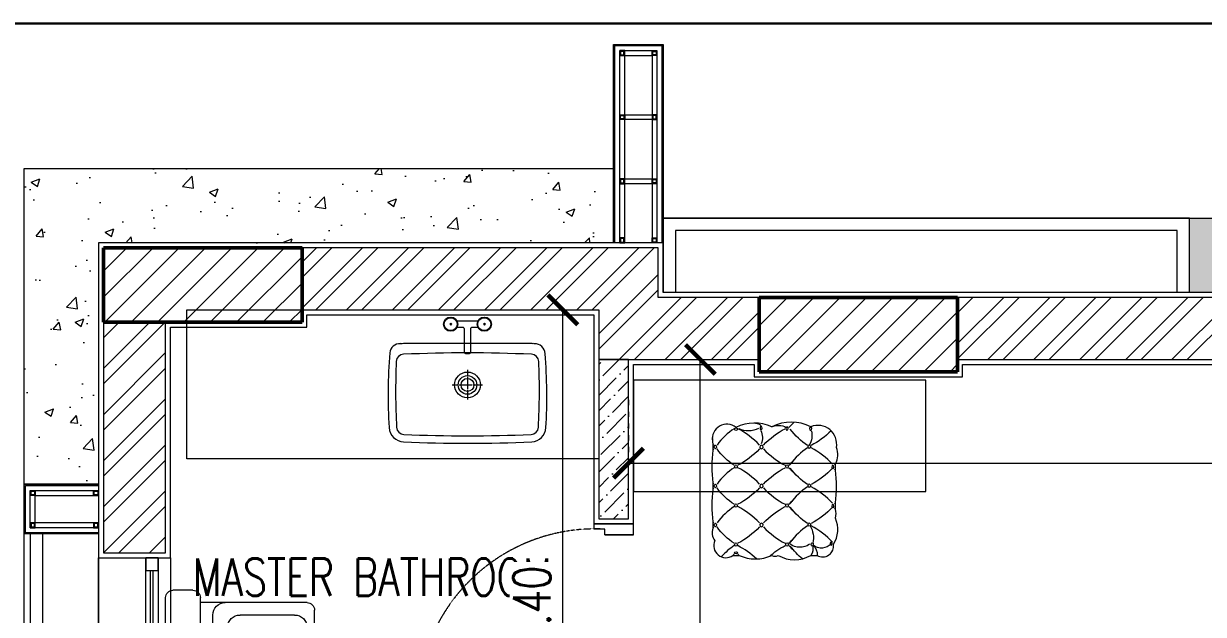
# Model space of a CAD drawing. Header units: metres. Extents: x 0 to 104350, y 982 to 43174.
# Drawn here: x 5783 to 10538, y 24237 to 26618 of the extents above; entities that cross this region are included whole.
import ezdxf
from ezdxf.xclip import XClip

# ---------------------------------------------------------------- set-up
doc = ezdxf.new("R2010")
doc.units = ezdxf.units.M
doc.header["$XCLIPFRAME"] = 2
for name, pattern in [('DASHED2', [0.375, 0.25, -0.125]), ('DOT2', [0.125, 0, -0.125]), ('Suite layout 2$0$AM_DIN_G_W050', [13.75, 9.75, -1.5, 1, -1.5]), ('Suite layout 2$0$HIDDEN2', [0.1875, 0.125, -0.0625])]:
    doc.linetypes.add(name, pattern=pattern)
doc.layers.get('0').update_dxf_attribs({"lineweight": 30})
for name, color, linetype, lineweight in [('A-ANNO-DIMS', 1, 'Continuous', 0), ('A-ANNO-HATCH', 9, 'Continuous', 9), ('A-CLNG-GRID', 2, 'Continuous', 5), ('A-DOOR', 1, 'Continuous', 5), ('A-DOOR-FRAM', 1, 'Continuous', 0), ('A-ELEV-BACK', 1, 'Continuous', 0), ('A-FLOR-OVHD', 1, 'DASHED2', 0), ('A-FURN', 8, 'Continuous', 0), ('A-ROOM-NMBR', 1, 'Continuous', 0), ('A-SANR-FIXD', 1, 'Continuous', 0), ('A-SECT', 1, 'Continuous', 5), ('A-WALL', 3, 'Continuous', 18), ('A-WINDOW', 10, 'Continuous', 5), ('G-ANNO-HATCH', 8, 'Continuous', 0), ('HATCH', 8, 'Continuous', 0), ('S-COLS', 52, 'Continuous', 9)]:
    doc.layers.add(name, color=color, linetype=linetype, lineweight=lineweight)
doc.styles.add('$2$08-M-BLDG-1_50', font='romans.shx', dxfattribs={"width": 0.75, "height": 150})
doc.styles.add('Al-Jazi-text-100', font='romans.shx', dxfattribs={"width": 0.75, "height": 150})
doc.dimstyles.new('Al-Jazi-DIM 100', dxfattribs={"dimtxt": 150, "dimasz": 120, "dimexe": 0, "dimexo": 150, "dimgap": 50, "dimtad": 1, "dimlfac": 0.001, "dimzin": 1, "dimdsep": 46, "dimtxsty": 'Al-Jazi-text-100', "dimblk": 'ARCHTICK', "dimcen": 150, "dimclrd": 1, "dimclre": 256, "dimclrt": 2, "dimadec": 0, "dimazin": 0, "dimtfac": 1, "dimtix": 1, "dimtmove": 2, "dimatfit": 2, "dimfxl": 150, "dimtfill": 1, "dimtolj": 1, "dimlwd": 5, "dimlwe": 5, "dimarcsym": 0})
pattern_1 = [(45, (-188201.82, 35283.02), (-92.807765, 92.807765), []), (45, (-188139.95, 35283.02), (-92.807765, 92.807765), [])]
pattern_2 = [(45, (116748.97, -54336.016), (-53.033, 53.033), [])]

# ---------------------------------------------------------------- blocks, each defined once
blk = doc.blocks.new('*U120')
for p, q in [((-5317, 135773.3), (-5381.9, 135769.9)), ((-5339.3, 134971), (-5381.9, 135769.9)), ((-5289.4, 134973.7), (-5332, 135772.5)), ((-5376.6, 135670), (-5326.7, 135672.7)), ((-5354.2, 135671.2), (-5322.3, 135073.4)), ((-5349.2, 135671.5), (-5317.3, 135073.7)), ((-5344.7, 135072.2), (-5294.8, 135074.9)), ((-5339.3, 134971), (-5289.4, 134973.7))]:
    blk.add_line(p, q)
at = {"linetype": 'DASHED2'}
blk.add_arc((-5361.9, 135777.3), 806.6, 179.9493, 271.6029, dxfattribs=at)
at = {"layer": 'A-DOOR-FRAM'}
for p, q in [((-5301.7, 135954.4), (-5351.6, 135951.8)), ((-5292.1, 135774.7), (-5301.7, 135954.4)), ((-5292.1, 135774.7), (-5317, 135773.3))]:
    blk.add_line(p, q, dxfattribs=at)
for points in [[(-5351.6, 135951.8), (-5344.7, 135821.9), (-5319.7, 135823.3), (-5317, 135773.3)], [(-6143.5, 135779.3), (-6150.4, 135909.2), (-6200.4, 135906.5), (-6190.8, 135726.7), (-6165.8, 135728.1)], [(-6150.4, 135909.2), (-6143.5, 135779.3), (-6168.5, 135778), (-6165.8, 135728.1)]]:
    blk.add_lwpolyline(points, dxfattribs=at)
blk = doc.blocks.new('COMP')
for p, q in [((0.1103, 0.22), (0.03, 0.22)), ((0, 0.19), (0, -0.19)), ((0.1403, 0.19), (0.1403, -0.19)), ((0.5703, 0.17), (0.1403, 0.17)), ((0.1903, 0.12), (0.1903, -0.12)), ((0.5203, 0.12), (0.3003, 0.12)), ((0.6003, 0.14), (0.6003, -0.14)), ((0.076, 0), (0.076, 0.057)), ((0.2503, 0.07), (0.2503, -0.07)), ((0.5703, 0.07), (0.5703, -0.07)), ((0.0165, 0), (0.1308, 0)), ((0.076, 0), (0.076, -0.057)), ((0.318, 0), (0.318, 0.0464)), ((0.318, 0.0464), (0.3894, 0.0464)), ((0.318, 0), (0.318, -0.0464)), ((0.318, -0.0464), (0.3894, -0.0464)), ((0.5203, -0.12), (0.3003, -0.12)), ((0.5703, -0.17), (0.1403, -0.17)), ((0.1103, -0.22), (0.03, -0.22))]:
    blk.add_line(p, q)
for radius in [0.0362, 0.0262]:
    blk.add_circle((0.076, 0), radius)
for centre, radius, start, end in [((0.03, 0.19), 0.03, 90, 180), ((0.1103, 0.19), 0.03, 0, 90), ((0.2403, 0.12), 0.05, 90, 180), ((0.5703, 0.14), 0.03, 0, 90), ((0.3003, 0.07), 0.05, 90, 180), ((0.5203, 0.07), 0.05, 0, 90), ((0.3894, 0), 0.0464, 270, 90), ((0.3003, -0.07), 0.05, 180, 270), ((0.5203, -0.07), 0.05, 270, 0), ((0.2403, -0.12), 0.05, 180, 270), ((0.5703, -0.14), 0.03, 270, 0), ((0.03, -0.19), 0.03, 180, 270), ((0.1103, -0.19), 0.03, 270, 0)]:
    blk.add_arc(centre, radius, start, end)
blk = doc.blocks.new('*U121')
for p, q in [((-2.0795, -0.07), (-1.4795, -0.07)), ((-2.0795, -0.08), (-1.4795, -0.08))]:
    blk.add_line(p, q)
for points in [[(-2.1295, 0.14), (-1.4295, 0.14), (-1.4295, -0.15), (-2.1295, -0.15)], [(-2.1295, -0.1), (-2.1295, -0.05), (-1.4295, -0.05), (-1.4295, -0.1)], [(-2.1295, -0.05), (-2.0795, -0.05), (-2.0795, -0.1), (-2.1295, -0.1)], [(-1.4295, -0.05), (-1.4795, -0.05), (-1.4795, -0.1), (-1.4295, -0.1)]]:
    blk.add_lwpolyline(points, close=True)
blk = doc.blocks.new('Suite layout 2$0$FTYR')
at = {"color": 4, "linetype": 'Suite layout 2$0$AM_DIN_G_W050'}
for p, q in [((-688.7, 13154.5), (-688.7, 13033.3)), ((-750.2, 13093.7), (-627.5, 13093.7))]:
    blk.add_line(p, q, dxfattribs=at)
blk.add_lwpolyline([(-376.1, 13219.7, 0.431589), (-418.4, 13259.6, 0.212962), (-423.5, 13260), (-427.7, 13260.8, 0.172404), (-435.4, 13260.4), (-942.1, 13260.4, 0.047487), (-951.4, 13259.7), (-955.2, 13260, 0.238832), (-959.1, 13259.6, 0.411833), (-1001.2, 13222.6, 0.039685), (-1004.3, 12921.6, 0.391118), (-946.3, 12864.4, 0.021976), (-429.7, 12864.4, 0.386851), (-372.7, 12921.6, 0.037895)], format="xyb", close=True)
for radius in [52, 37.5, 26]:
    blk.add_circle((-688.7, 13093.7), radius)
for centre, radius, start, end in [((-688.5, 7350.5), 5872.4, 87.4809, 92.5191), ((1640, 13065.9), 2618.3, 177.3163, 183.1297), ((-945.4, 13187.3), 30, 91.4479, 177.7601), ((-431.3, 13187.3), 30, 2.2399, 88.5521), ((-3128.5, 13069.1), 2729.8, 356.9309, 2.5066), ((-944.4, 12924.3), 30, 182.6696, 268.5559), ((-688.6, 18737.9), 5849.2, 267.48225, 272.51775), ((-432.6, 12924.3), 30, 271.4441, 357.3304)]:
    blk.add_arc(centre, radius, start, end)
blk = doc.blocks.new('buff')
for centre in [(-144.5, 196), (12.6, 196), (169.8, 196), (169.8, 196)]:
    blk.add_circle(centre, 6.9)
at = {"extrusion": (0, 0, -1)}
for centre, radius, start, end in [((228.7, 442.5), 44.3, 329.778, 98.2003), ((162.5, 390.3), 113.2, 58.0521, 113.7134), ((428.1, 252.2), 314.9, 132.9346, 152.9013), ((98.8, 429), 67.4, 74.3791, 105.6209), ((68, -44.9), 539, 88.6576, 91.3424), ((270.9, 252.2), 314.9, 132.9346, 152.9013), ((-10.6, -41), 539, 82.9719, 97.0281), ((-89.1, -44.9), 539, 88.6576, 91.3424), ((-89.1, -44.9), 539, 88.6576, 91.3424), ((113.8, 252.2), 314.9, 132.9346, 152.9013), ((-138.6, 433), 71.1, 58.8124, 114.1595), ((-181.1, 423.1), 76, 79.8173, 201.7536), ((155.2, 329), 129.7, 329.4512, 30.5488), ((-271.9, 407.6), 539, 358.6576, 1.3424), ((-93.8, 316.4), 176.4, 153.555, 206.445), ((-62, 435), 314.9, 312.9346, 332.9013), ((-219.1, 435), 314.9, 312.9346, 332.9013), ((-376.3, 435), 314.9, 312.9346, 332.9013), ((122.8, 171.8), 158.5, 335.4144, 24.5856), ((245.1, 250.4), 25.3, 330.0251, 29.9749), ((-94.2, 168.9), 171.9, 156.3866, 206.1086), ((508.2, -43), 314.9, 136.0944, 152.9013), ((351, -43), 314.9, 132.9346, 152.9013), ((193.9, -43), 314.9, 132.9346, 152.9013), ((36.7, -43), 314.9, 132.9346, 152.9013), ((-271.9, 93.3), 539, 358.6576, 1.3424), ((227.7, 52), 48.6, 245.6979, 36.1628), ((-202.8, 56.4), 58.8, 141.1528, 278.7776), ((175.1, 52.2), 55.2, 251.0238, 306.2939), ((144.5, 538.8), 539, 268.6576, 271.3424), ((65.9, 534.9), 539, 262.9719, 277.0281), ((-12.6, 538.8), 539, 268.6576, 271.3424), ((-91.2, 534.9), 539, 262.9719, 277.0281), ((-169.8, 538.8), 539, 268.6576, 271.3424), ((-169.8, 538.8), 539, 268.6576, 271.3424), ((-248.3, 534.9), 539, 274.2443, 277.0281)]:
    blk.add_arc(centre, radius, start, end, dxfattribs=at)
for centre, radius, start, end in [((-186, 437), 51.8, 130.1007, 219.082), ((142, 252.2), 314.9, 132.9346, 152.9013), ((299.2, 252.2), 314.9, 132.9346, 152.9013), ((456.3, 252.2), 314.9, 134.5844, 152.9013), ((-263.2, 369), 51.3, 43.6368, 94.1308), ((-239.2, 353.9), 49.5, 78.2499, 124.0698), ((-168.1, 350.9), 66.5, 144.7112, 217.5683), ((-194.9, 315.2), 89.9, 58.3451, 103.9549), ((216.4, 327.2), 72.3, 75.6725, 121.9235), ((-508.2, 435), 314.9, 318.8188, 332.9013), ((-351, 435), 314.9, 312.9346, 332.9013), ((-193.9, 435), 314.9, 312.9346, 332.9013), ((-36.7, 435), 314.9, 312.9346, 332.9013), ((192.7, 263.5), 64.4, 336.4383, 29.6587), ((207.1, 129.8), 69.8, 65.1074, 110.6771), ((232.9, 170.6), 33.2, 2.1715, 46.7428), ((62, -43), 314.9, 132.9346, 152.9013), ((219.1, -43), 314.9, 132.9346, 152.9013), ((376.3, -43), 314.9, 132.9346, 152.9013), ((330.5, 144), 95.5, 155.2947, 203.7749)]:
    blk.add_arc(centre, radius, start, end)
for centre, major_axis in [((-219.4, 476.7), (-6.9, 0)), ((-68, 483.8), (-6.9, 0)), ((89.1, 483.8), (-6.9, 0)), ((89.1, 483.8), (-6.9, 0)), ((243.9, 394.1), (6.9, 0)), ((244.2, 298.6), (6.9, 0)), ((246, 194.3), (6.9, 0)), ((241.7, 93.3), (0, 6.9))]:
    blk.add_ellipse(centre, major_axis=major_axis, ratio=0.620286)
for centre, major_axis, ratio, start_param, end_param in [((-102.1, 247), (120, -291.1), 0.505989, 3.938506, 3.963039), ((55, 247), (120, -291.1), 0.505989, 3.938506, 3.963039), ((55, 247), (120, -291.1), 0.505989, 3.938506, 3.963039), ((-428.1, 496.3), (-314.9, 0), 0.798985, 3.614554, 3.963039), ((-270.9, 496.3), (-314.9, 0), 0.798985, 3.614554, 3.963039), ((-113.8, 496.3), (-314.9, 0), 0.798985, 3.614554, 3.963039), ((-113.8, 496.3), (-314.9, 0), 0.798985, 3.614554, 3.963039), ((62, 217.7), (314.9, 0), 0.613184, 3.614554, 3.738892), ((219.1, 217.7), (314.9, 0), 0.613184, 3.614554, 3.738892), ((376.3, 217.7), (314.9, 0), 0.613184, 3.614554, 3.738892), ((376.3, 217.7), (314.9, 0), 0.613184, 3.614554, 3.738892), ((529.3, 217.7), (314.9, 0), 0.613184, 3.614554, 3.743705), ((-508.2, 201.1), (-314.9, 0), 0.798985, 3.614554, 3.863781), ((-20, 59.2), (291.1, 120), 0.505989, 3.938506, 3.963039), ((-351, 201.1), (-314.9, 0), 0.798985, 3.614554, 3.963039), ((-193.9, 201.1), (-314.9, 0), 0.798985, 3.614554, 3.963039), ((-36.7, 201.1), (-314.9, 0), 0.798985, 3.614554, 3.963039), ((-36.7, 201.1), (-314.9, 0), 0.798985, 3.614554, 3.963039), ((-110.4, 246.9), (-120, 291.1), 0.505989, 3.938506, 3.963039), ((46.8, 246.9), (-120, 291.1), 0.505989, 3.938506, 3.963039), ((203.9, 246.9), (-120, 291.1), 0.505989, 3.938506, 3.963039), ((203.9, 246.9), (-120, 291.1), 0.505989, 3.938506, 3.963039)]:
    blk.add_ellipse(centre, major_axis=major_axis, ratio=ratio, start_param=start_param, end_param=end_param, dxfattribs=at)
for centre, major_axis, ratio, start_param, end_param in [((-33.9, 247), (-120, -291.1), 0.505989, 3.938506, 3.963039), ((123.3, 247), (-120, -291.1), 0.505989, 3.938506, 3.963039), ((123.3, 247), (-120, -291.1), 0.505989, 3.938506, 3.963039), ((142, 496.3), (314.9, 0), 0.798985, 3.614554, 3.963039), ((299.2, 496.3), (314.9, 0), 0.798985, 3.614554, 3.963039), ((456.3, 496.3), (314.9, 0), 0.798985, 3.614554, 3.963039), ((-15.1, 496.3), (314.9, 0), 0.798985, 3.707812, 3.963039), ((-508.2, 217.7), (-314.9, 0), 0.613184, 3.614554, 3.738892), ((-351, 217.7), (-314.9, 0), 0.613184, 3.614554, 3.738892), ((-193.9, 217.7), (-314.9, 0), 0.613184, 3.614554, 3.738892), ((-20, 127.4), (291.1, -120), 0.505989, 3.938506, 3.963039), ((62, 201.1), (314.9, 0), 0.798985, 3.614554, 3.963039), ((219.1, 201.1), (314.9, 0), 0.798985, 3.614554, 3.963039), ((376.3, 201.1), (314.9, 0), 0.798985, 3.614554, 3.963039), ((-178.6, 246.9), (120, 291.1), 0.505989, 3.938506, 3.963039), ((-21.5, 246.9), (120, 291.1), 0.505989, 3.938506, 3.963039), ((135.6, 246.9), (120, 291.1), 0.505989, 3.938506, 3.963039), ((135.6, 246.9), (120, 291.1), 0.505989, 3.938506, 3.963039)]:
    blk.add_ellipse(centre, major_axis=major_axis, ratio=ratio, start_param=start_param, end_param=end_param)
for centre, major_axis in [((-222.8, 400.6), (-6.9, 0)), ((-143, 388.6), (-6.9, 0)), ((14.1, 388.6), (-6.9, 0)), ((171.3, 388.6), (6.9, 0)), ((171.3, 388.6), (-6.9, 0)), ((-223.1, 298.6), (6.9, 0)), ((-65.9, 298.6), (-6.9, 0)), ((91.2, 298.6), (-6.9, 0)), ((-256.9, 93.3), (0, 6.9)), ((-223.1, 93.4), (6.9, 0)), ((-65.9, 93.4), (-6.9, 0)), ((91.2, 93.4), (-6.9, 0)), ((-144.5, 10.1), (-6.9, 0)), ((12.6, 10.1), (-6.9, 0)), ((169.8, 10.1), (-6.9, 0)), ((169.8, 10.1), (-6.9, 0))]:
    blk.add_ellipse(centre, major_axis=major_axis, ratio=0.620286, dxfattribs=at)
blk = doc.blocks.new('hjnhgfhgn')
at = {"layer": 'A-FLOR-OVHD'}
blk.add_lwpolyline([(101258.6, -22508.8), (101258.6, -20378.8), (97631.8, -20378.6), (97631.8, -11761.8), (99489.7, -11762.1), (99489.7, -9248.8), (101865.4, -9248.8), (101865.4, -9548.8), (99789.7, -9548.8), (99789.7, -12068.8), (97935.6, -12068.8), (97935.6, -14397.7), (97935.6, -20078.8), (101258.6, -20078.8), (101258.6, -22838.8)], dxfattribs=at)
blk.add_lwpolyline([(102065.4, -9448.9), (106681, -9449.1), (106681.1, -9249.2), (119821.4, -9248.9), (119821.4, -9448.8), (124432.6, -9448.8), (124432.6, -9748.8), (119521.4, -9748.8), (119521.4, -9548.8), (118379, -9549.7), (118379.3, -9548.8), (116502.9, -9548.8), (116502.9, -9549.9), (110624.8, -9549.9), (110624.9, -9548.9), (107856.9, -9548.8), (107856.9, -9548.8), (106976.6, -9548.8), (106976.6, -9748.8), (102065.4, -9748.8)], close=True, dxfattribs=at)
blk = doc.blocks.new('B GF')
at = {"layer": 'A-ANNO-HATCH', "true_color": 0x939598}
h = blk.add_hatch(dxfattribs=at)
h.set_pattern_fill('AR-CONC', color=252, scale=50)
h.set_pattern_definition([(50, (0, 0), (358.6301, -31.37607), [37.5, -412.5]), (355, (0, 0), (-69.3757, 376.0961), [30, -330]), (100.45144, (29.9, -2.6), (289.2544, 344.72), [31.8701, -350.5711]), (46.1842, (0, 100), (533.6207, -82.7596), [56.25, -618.75]), (96.63564, (44.47, 93.1), (467.331, 487.0593), [47.8052, -525.8569]), (351.18416, (0, 100), (467.331, 487.0593), [45, -495]), (21, (50, 75), (298.4535, -201.30945), [37.5, -412.5]), (326, (50, 75), (121.6577, 362.575), [30, -330]), (71.45144, (74.87, 58.22), (420.1112, 161.2656), [31.8701, -350.5711]), (37.5, (0, 0), (6.07993, 166.44693), [0, -326, 0, -335, 0, -331.25]), (7.5, (0, 0), (131.53477, 197.20586), [0, -191, 0, -318.5, 0, -126.25]), (327.5, (-111.5, 0), (266.91122, -11.27744), [0, -125, 0, -390, 0, -517.5]), (317.5, (-161.5, 0), (291.5931, 50.0525), [0, -162.5, 0, -259, 0, -367.5])])
h.paths.add_polyline_path([(147038.3, -10522.1), (146738.3, -10522.1), (146738.3, -9248.8), (149114, -9248.8), (149114, -9548.8), (147038.3, -9548.8)])
h = blk.add_hatch(dxfattribs=at)
h.set_pattern_fill('AR-CONC', color=252, scale=50)
h.set_pattern_definition([(50, (0, -9699.07), (358.6301, -31.37607), [37.5, -412.5]), (355, (0, -9699.07), (-69.3757, 376.0961), [30, -330]), (100.45144, (29.9, -9701.7), (289.2544, 344.72), [31.8701, -350.57106]), (46.1842, (0, -9599.07), (533.6207, -82.7596), [56.25, -618.75]), (96.63564, (44.47, -9605.96), (467.331, 487.0593), [47.8052, -525.8569]), (351.18416, (0, -9599.07), (467.331, 487.0593), [45, -495]), (21, (50, -9624.07), (298.45353, -201.30945), [37.5, -412.5]), (326, (50, -9624.07), (121.6577, 362.575), [30, -330]), (71.45144, (74.87, -9640.84), (420.1112, 161.2656), [31.8701, -350.57106]), (37.5, (0, -9699.07), (6.07993, 166.44693), [0, -326, 0, -335, 0, -331.25]), (7.5, (0, -9699.07), (131.53477, 197.20586), [0, -191, 0, -318.5, 0, -126.25]), (327.5, (-111.5, -9699.07), (266.91122, -11.27744), [0, -125, 0, -390, 0, -517.5]), (317.5, (-161.5, -9699.07), (291.5931, 50.0525), [0, -162.5, 0, -259, 0, -367.5])])
h.paths.add_polyline_path([(161718.1, -9548.8), (161711.7, -9248.4), (163283.3, -9248.4), (163289.7, -9548.8)])
h.paths.add_polyline_path([(169559.5, -9748.8), (169559.5, -9448.8), (167070, -9448.8), (167070, -9248.8), (153928.5, -9249.1), (153930.7, -9449.1), (151437.9, -9448.8), (151435.8, -9748.8), (154229.7, -9748.8), (154229.7, -9548.8), (166691, -9548.9), (166691, -9748.9), (171671.1, -9748.8), (171671.1, -9748.8)])
at = {"layer": 'A-ANNO-DIMS'}
blk.add_lwpolyline([(147038.3, -10522.1), (146738.3, -10522.1), (146738.3, -9248.8), (149114, -9248.8), (149114, -9548.8), (147038.3, -9548.8)], close=True, dxfattribs=at)
at = {"layer": 'A-ELEV-BACK'}
blk.add_lwpolyline([(171671.1, -9448.8), (171671.1, -9748.8), (166691, -9748.9), (166691, -9548.9), (154229.6, -9548.8), (154229.6, -9748.8), (151435.8, -9748.8), (151435.8, -9448.8), (153929.6, -9449.1), (153929.6, -9249.1), (167070, -9248.8), (167070, -9448.8)], close=True, dxfattribs=at)
blk = doc.blocks.new('gfbgg')
at = {"layer": 'A-ELEV-BACK'}
for points in [[(104187.1, -9748.8), (104187.1, -9448.7), (102065.4, -9448.7), (102065.4, -9748.8)], [(104137.1, -9748.8), (104137.1, -9498.7), (102115.4, -9498.7), (102115.4, -9748.8)]]:
    blk.add_lwpolyline(points, dxfattribs=at)
blk = doc.blocks.new('gtrgtgrtgtg')
at = {"layer": 'A-CLNG-GRID'}
for points in [[(101865.4, -9548.8), (101865.4, -9148.8), (101865.4, -8748.8), (102065.4, -8748.8), (102065.4, -9548.8)], [(99789.7, -10722.1), (99729.9, -10722.1), (99489.7, -10722.1), (99489.7, -10522.1), (99789.7, -10522.1)]]:
    blk.add_lwpolyline(points, dxfattribs=at)
at = {"layer": 'A-ELEV-BACK'}
blk.add_lwpolyline([(99514.7, -11562.1), (99564.7, -11562.1), (99564.7, -10722.1), (99514.7, -10722.1)], close=True, dxfattribs=at)
at = {"layer": 'A-SECT'}
for points in [[(101870.4, -9548.8), (101870.4, -9148.8), (101870.4, -8753.8), (102060.4, -8753.8), (102060.4, -9548.8)], [(101890.4, -9548.8), (101890.4, -9148.8), (101890.4, -8773.8), (102040.4, -8773.8), (102040.4, -9548.8)], [(101910.4, -9548.8), (101910.4, -9148.8), (101910.4, -8793.9), (102020.4, -8793.9), (102020.4, -9548.8)], [(99789.7, -10717.1), (99729.9, -10717.1), (99494.7, -10717.1), (99494.7, -10527.1), (99789.7, -10527.1)], [(99789.7, -10697.1), (99729.9, -10697.1), (99514.7, -10697.1), (99514.7, -10547.1), (99789.7, -10547.1)], [(99789.7, -10677.1), (99729.9, -10677.1), (99534.7, -10677.1), (99534.7, -10567.1), (99789.7, -10567.1)]]:
    blk.add_lwpolyline(points, dxfattribs=at)
for points in [[(101890.4, -8793.8), (101910.4, -8793.8), (101910.4, -8773.8), (101890.4, -8773.8)], [(101893.4, -8790.8), (101907.4, -8790.8), (101907.4, -8776.8), (101893.4, -8776.8)], [(102040.4, -8793.8), (102020.4, -8793.8), (102020.4, -8773.8), (102040.4, -8773.8)], [(102037.4, -8790.8), (102023.4, -8790.8), (102023.4, -8776.8), (102037.4, -8776.8)], [(101890.4, -9032.2), (101910.4, -9032.2), (101910.4, -9052.2), (101890.4, -9052.2)], [(101910.4, -9032.2), (102020.4, -9032.2), (102020.4, -9052.2), (101910.4, -9052.2)], [(102040.4, -9032.2), (102020.4, -9032.2), (102020.4, -9052.2), (102040.4, -9052.2)], [(101893.4, -9035.2), (101907.4, -9035.2), (101907.4, -9049.2), (101893.4, -9049.2)], [(102037.4, -9035.2), (102023.4, -9035.2), (102023.4, -9049.2), (102037.4, -9049.2)], [(101890.4, -9310.5), (101910.4, -9310.5), (101910.4, -9290.5), (101890.4, -9290.5)], [(101893.4, -9307.5), (101907.4, -9307.5), (101907.4, -9293.5), (101893.4, -9293.5)], [(101910.4, -9290.5), (102020.4, -9290.5), (102020.4, -9310.5), (101910.4, -9310.5)], [(102040.4, -9310.5), (102020.4, -9310.5), (102020.4, -9290.5), (102040.4, -9290.5)], [(102037.4, -9307.5), (102023.4, -9307.5), (102023.4, -9293.5), (102037.4, -9293.5)], [(101890.4, -9548.8), (101910.4, -9548.8), (101910.4, -9528.8), (101890.4, -9528.8)], [(101893.4, -9545.8), (101907.4, -9545.8), (101907.4, -9531.8), (101893.4, -9531.8)], [(102040.4, -9548.8), (102020.4, -9548.8), (102020.4, -9528.8), (102040.4, -9528.8)], [(102037.4, -9545.8), (102023.4, -9545.8), (102023.4, -9531.8), (102037.4, -9531.8)], [(99534.7, -10547.1), (99534.7, -10567.1), (99514.7, -10567.1), (99514.7, -10547.1)], [(99531.7, -10550.1), (99531.7, -10564.1), (99517.7, -10564.1), (99517.7, -10550.1)], [(99789.7, -10547.1), (99789.7, -10567.1), (99769.7, -10567.1), (99769.7, -10547.1)], [(99786.7, -10550.1), (99786.7, -10564.1), (99772.7, -10564.1), (99772.7, -10550.1)], [(99534.7, -10697.1), (99534.7, -10677.1), (99514.7, -10677.1), (99514.7, -10697.1)], [(99531.7, -10694.1), (99531.7, -10680.1), (99517.7, -10680.1), (99517.7, -10694.1)], [(99789.7, -10697.1), (99789.7, -10677.1), (99769.7, -10677.1), (99769.7, -10697.1)], [(99786.7, -10694.1), (99786.7, -10680.1), (99772.7, -10680.1), (99772.7, -10694.1)]]:
    blk.add_lwpolyline(points, close=True, dxfattribs=at)
blk = doc.blocks.new('Typical')
at = {"layer": 'S-COLS'}
h = blk.add_hatch(dxfattribs=at)
h.set_pattern_fill('FP_1', color=256, scale=1000, style=0, pattern_type=2)
h.set_pattern_definition(pattern_2)
h.paths.add_polyline_path([(103274, -40586.4), (103274, -40286.4), (102474, -40286.4), (102474, -40586.4)])
h = blk.add_hatch(dxfattribs=at)
h.set_pattern_fill('FP_1', color=256, scale=1000, style=0, pattern_type=2)
h.set_pattern_definition(pattern_2)
h.paths.add_polyline_path([(105916.2, -40786.4), (105916.2, -40486.4), (105116.2, -40486.4), (105116.2, -40786.4)])
at = {"layer": 'S-COLS', "lineweight": 50}
for p, q in [((103274, -40286.4), (102474, -40286.4)), ((102474, -40286.4), (102474, -40586.4)), ((103274, -40586.4), (103274, -40286.4)), ((105916.2, -40486.4), (105116.2, -40486.4)), ((105116.2, -40486.4), (105116.2, -40786.4)), ((105916.2, -40786.4), (105916.2, -40486.4)), ((102474, -40586.4), (103274, -40586.4)), ((105116.2, -40786.4), (105916.2, -40786.4))]:
    blk.add_line(p, q, dxfattribs=at)
blk = doc.blocks.new('_ArchTick')
at = {"color": 0, "linetype": 'ByBlock', "const_width": 0.15}
blk.add_lwpolyline([(-0.5, -0.5), (0.5, 0.5)], dxfattribs=at)
blk = doc.blocks.new('*D204')
at = {"layer": 'A-ANNO-DIMS', "linetype": 'DOT2', "lineweight": 5, "transparency": 16777216}
for p, q in [((7950.9, 25464.2), (7956.5, 25464.2)), ((7951, 23064.2), (7956.5, 23064.2))]:
    blk.add_line(p, q, dxfattribs=at)
at = {"layer": 'A-ANNO-DIMS', "color": 1, "lineweight": 5, "transparency": 16777216}
blk.add_line((7956.5, 23064.2), (7956.5, 25464.2), dxfattribs=at)
at = {"layer": 'Defpoints', "color": 0, "transparency": 16777216}
for p in [(7956.5, 25464.2), (8100.9, 25464.2), (8101, 23064.2)]:
    blk.add_point(p, dxfattribs=at)
at = {"layer": 'A-ANNO-DIMS', "color": 1, "lineweight": 5, "transparency": 16777216, "xscale": 120, "yscale": 120, "zscale": 120}
for p, rotation in [((7956.5, 25464.2), 90), ((7956.5, 23064.2), 270)]:
    blk.add_blockref('_ArchTick', p, dxfattribs=dict(at, rotation=rotation))
at = {"layer": 'A-ANNO-DIMS', "color": 2, "transparency": 16777216, "insert": (7831.5, 24264.2), "char_height": 150, "attachment_point": 5, "rotation": 90, "style": 'Al-Jazi-text-100', "bg_fill": 3, "box_fill_scale": 1.1, "bg_fill_color": 256, "bg_fill_true_color": 13158600, "bg_fill_transparency": 0}
blk.add_mtext('\\A1;2.40', dxfattribs=at)
blk = doc.blocks.new('*D206')
at = {"layer": 'A-ANNO-DIMS', "linetype": 'DOT2', "lineweight": 5, "transparency": 16777216}
for p, q in [((8221, 25114.2), (8221, 24846.4)), ((13422.1, 25114.2), (13422.1, 24846.4))]:
    blk.add_line(p, q, dxfattribs=at)
at = {"layer": 'A-ANNO-DIMS', "color": 1, "lineweight": 5, "transparency": 16777216}
blk.add_line((8221, 24846.4), (13422.1, 24846.4), dxfattribs=at)
at = {"layer": 'Defpoints', "color": 0, "transparency": 16777216}
for p in [(8221, 25264.2), (13422.1, 25264.2), (13422.1, 24846.4)]:
    blk.add_point(p, dxfattribs=at)
at = {"layer": 'A-ANNO-DIMS', "color": 1, "lineweight": 5, "transparency": 16777216, "xscale": 120, "yscale": 120, "zscale": 120, "rotation": 180}
blk.add_blockref('_ArchTick', (8221, 24846.4), dxfattribs=at)
at = {"layer": 'A-ANNO-DIMS', "color": 1, "lineweight": 5, "transparency": 16777216, "xscale": 120, "yscale": 120, "zscale": 120}
blk.add_blockref('_ArchTick', (13422.1, 24846.4), dxfattribs=at)
at = {"layer": 'A-ANNO-DIMS', "color": 2, "transparency": 16777216, "insert": (10821.5, 24971.4), "char_height": 150, "attachment_point": 5, "style": 'Al-Jazi-text-100', "bg_fill": 3, "box_fill_scale": 1.1, "bg_fill_color": 256, "bg_fill_true_color": 13158600, "bg_fill_transparency": 0}
blk.add_mtext('\\A1;5.20', dxfattribs=at)
blk = doc.blocks.new('*D211')
at = {"layer": 'A-ANNO-DIMS', "linetype": 'DOT2', "lineweight": 5, "transparency": 16777216}
for p, q in [((8371, 25264.2), (8510.4, 25264.2)), ((8371, 21264.2), (8510.4, 21264.2))]:
    blk.add_line(p, q, dxfattribs=at)
at = {"layer": 'A-ANNO-DIMS', "color": 1, "lineweight": 5, "transparency": 16777216}
blk.add_line((8510.4, 21264.2), (8510.4, 25264.2), dxfattribs=at)
at = {"layer": 'Defpoints', "color": 0, "transparency": 16777216}
for p in [(8221, 25264.2), (8510.4, 25264.2), (8221, 21264.2)]:
    blk.add_point(p, dxfattribs=at)
at = {"layer": 'A-ANNO-DIMS', "color": 1, "lineweight": 5, "transparency": 16777216, "xscale": 120, "yscale": 120, "zscale": 120}
for p, rotation in [((8510.4, 25264.2), 90), ((8510.4, 21264.2), 270)]:
    blk.add_blockref('_ArchTick', p, dxfattribs=dict(at, rotation=rotation))
at = {"layer": 'A-ANNO-DIMS', "color": 2, "transparency": 16777216, "insert": (8385.4, 23264.2), "char_height": 150, "attachment_point": 5, "rotation": 90, "style": 'Al-Jazi-text-100', "bg_fill": 3, "box_fill_scale": 1.1, "bg_fill_color": 256, "bg_fill_true_color": 13158600, "bg_fill_transparency": 0}
blk.add_mtext('\\A1;4.00', dxfattribs=at)

msp = doc.modelspace()

# ---------------------------------------------------------------- hatches: boundary and pattern name
at = {"layer": 'G-ANNO-HATCH'}
h = msp.add_hatch(dxfattribs=at)
h.set_pattern_fill('ANSI32', color=256, scale=350)
h.set_pattern_definition(pattern_1)
h.paths.add_polyline_path([(8747.391, 25514.173), (8340.81, 25514.173), (8340.81, 25714.173), (6905.133, 25714.173), (6905.133, 25464.173), (8101.026, 25464.173), (8101.026, 25264.173), (8747.391, 25264.173)])
h = msp.add_hatch(dxfattribs=at)
h.set_pattern_fill('ANSI32', color=256, scale=350)
h.set_pattern_definition(pattern_1)
h.paths.add_polyline_path([(11006.365, 25514.173), (9547.391, 25514.173), (9547.391, 25264.173), (10309.026, 25264.173), (10429.026, 25264.173), (11006.365, 25264.173)])
h = msp.add_hatch(dxfattribs=at)
h.set_pattern_fill('ANSI32', color=256, scale=350)
h.set_pattern_definition(pattern_1)
h.paths.add_polyline_path([(6105.133, 24484.173), (6355.131, 24484.173), (6355.132, 25414.173), (6105.133, 25414.173)])
h = msp.add_hatch(dxfattribs=at)
h.set_pattern_fill('ANSI36', color=256, scale=350)
h.set_pattern_definition([(45, (-188201.82, 35283.02), (23.201941, 85.073785), [109.375, -21.875, 0, -21.875])])
h.paths.add_polyline_path([(8221.026, 25264.173), (8101.026, 25264.173), (8101.026, 24622.304), (8221.026, 24622.304)])

# ---------------------------------------------------------------- linework, layer by layer
msp.add_lwpolyline([(3402.514, 14508.598), (19730.625, 14508.598), (19730.625, 26618.05), (3402.514, 26618.05)], close=True)
at = {"layer": 'A-CLNG-GRID'}
msp.add_lwpolyline([(6375.133, 24464.173), (6375.133, 25394.173), (6925.133, 25394.173), (6925.133, 25444.173), (8081.026, 25444.173), (8081.026, 24602.304), (8241.026, 24602.304), (8241.026, 25244.173), (8727.391, 25244.173), (8727.391, 25194.173), (9567.391, 25194.173), (9567.391, 25244.173), (11026.365, 25244.173), (11026.365, 25534.173), (8360.81, 25534.173), (8360.81, 25734.173), (6085.133, 25734.173), (6085.133, 24464.173)], close=True, dxfattribs=at)
at = {"layer": 'A-FURN'}
msp.add_lwpolyline([(9419.23, 25181.402), (8241.026, 25181.402), (8241.026, 24731.402), (9419.23, 24731.402)], close=True, dxfattribs=at)
at = {"layer": 'A-SANR-FIXD'}
for p, q in [((7475.433, 25406.535), (7478.076, 25406.535)), ((7475.433, 25406.534), (7478.076, 25406.534)), ((7476.062, 25412.52), (7478.647, 25411.971)), ((7476.062, 25412.519), (7478.647, 25411.97)), ((7476.063, 25400.549), (7478.647, 25401.099)), ((7476.063, 25400.549), (7478.647, 25401.098)), ((7477.922, 25418.244), (7480.336, 25417.169)), ((7477.922, 25418.243), (7480.336, 25417.169)), ((7477.923, 25394.826), (7480.337, 25395.901)), ((7477.923, 25394.825), (7480.337, 25395.9)), ((7480.931, 25423.456), (7483.068, 25421.903)), ((7480.931, 25423.455), (7483.068, 25421.902)), ((7484.957, 25427.929), (7486.726, 25425.965)), ((7484.957, 25427.928), (7486.726, 25425.964)), ((7489.826, 25431.466), (7491.147, 25429.178)), ((7489.826, 25431.466), (7491.147, 25429.177)), ((7495.324, 25433.914), (7496.141, 25431.401)), ((7495.324, 25433.914), (7496.141, 25431.401)), ((7500.728, 25410.028), (7507.714, 25403.044)), ((7500.728, 25410.028), (7507.714, 25403.043)), ((7507.713, 25410.029), (7500.729, 25403.043)), ((7507.713, 25410.028), (7500.729, 25403.043)), ((7501.211, 25435.166), (7501.487, 25432.538)), ((7501.211, 25435.165), (7501.487, 25432.537)), ((7507.229, 25435.166), (7506.953, 25432.538)), ((7507.229, 25435.165), (7506.953, 25432.538)), ((7513.116, 25433.915), (7512.299, 25431.402)), ((7513.116, 25433.914), (7512.299, 25431.401)), ((7518.614, 25431.468), (7517.293, 25429.179)), ((7518.614, 25431.467), (7517.293, 25429.178)), ((7523.483, 25427.93), (7521.715, 25425.966)), ((7523.483, 25427.93), (7521.715, 25425.967)), ((7527.51, 25423.458), (7525.372, 25421.905)), ((7527.51, 25423.457), (7525.372, 25421.904)), ((7530.519, 25418.246), (7528.105, 25417.171)), ((7530.519, 25418.246), (7528.105, 25417.171)), ((7530.52, 25394.828), (7528.106, 25395.903)), ((7530.52, 25394.828), (7528.106, 25395.902)), ((7532.379, 25412.523), (7529.795, 25411.973)), ((7532.379, 25412.522), (7529.795, 25411.972)), ((7532.38, 25400.552), (7529.795, 25401.101)), ((7532.38, 25400.551), (7529.795, 25401.101)), ((7613.81, 25419.241), (7530.055, 25419.237)), ((7613.81, 25419.24), (7530.055, 25419.237)), ((7530.056, 25393.837), (7554.234, 25393.838)), ((7533.009, 25406.537), (7530.366, 25406.537)), ((7533.009, 25406.537), (7530.366, 25406.537)), ((7589.634, 25393.839), (7613.811, 25393.84)), ((7610.858, 25406.541), (7613.5, 25406.541)), ((7610.858, 25406.54), (7613.5, 25406.54)), ((7611.487, 25412.526), (7614.072, 25411.977)), ((7611.487, 25412.526), (7614.072, 25411.976)), ((7611.487, 25400.556), (7614.072, 25401.105)), ((7611.487, 25400.555), (7614.072, 25401.104)), ((7613.346, 25418.25), (7615.76, 25417.175)), ((7613.346, 25418.249), (7615.76, 25417.175)), ((7613.347, 25394.832), (7615.761, 25395.907)), ((7613.347, 25394.831), (7615.761, 25395.906)), ((7614.634, 25393.841), (7613.811, 25393.841)), ((7616.355, 25423.462), (7618.493, 25421.909)), ((7616.355, 25423.461), (7618.493, 25421.908)), ((7620.382, 25427.935), (7622.15, 25425.971)), ((7620.382, 25427.934), (7622.15, 25425.97)), ((7625.251, 25431.472), (7626.572, 25429.184)), ((7625.251, 25431.472), (7626.572, 25429.183)), ((7630.749, 25433.92), (7631.565, 25431.407)), ((7630.749, 25433.92), (7631.565, 25431.407)), ((7636.153, 25410.035), (7643.138, 25403.05)), ((7643.138, 25410.035), (7636.153, 25403.05)), ((7643.138, 25410.034), (7636.153, 25403.049)), ((7636.153, 25410.034), (7643.138, 25403.049)), ((7636.635, 25435.172), (7636.912, 25432.544)), ((7636.635, 25435.171), (7636.912, 25432.543)), ((7642.654, 25435.172), (7642.377, 25432.544)), ((7642.654, 25435.172), (7642.377, 25432.544)), ((7648.54, 25433.921), (7647.724, 25431.408)), ((7648.54, 25433.921), (7647.724, 25431.408)), ((7654.038, 25431.474), (7652.717, 25429.185)), ((7654.038, 25431.473), (7652.717, 25429.185)), ((7658.907, 25427.936), (7657.139, 25425.972)), ((7658.907, 25427.936), (7657.139, 25425.973)), ((7662.935, 25423.464), (7660.797, 25421.911)), ((7662.935, 25423.464), (7660.797, 25421.91)), ((7665.944, 25418.252), (7663.53, 25417.178)), ((7665.944, 25418.252), (7663.53, 25417.177)), ((7665.945, 25394.834), (7663.531, 25395.909)), ((7665.945, 25394.834), (7663.531, 25395.908)), ((7667.804, 25412.529), (7665.219, 25411.979)), ((7667.804, 25412.528), (7665.219, 25411.979)), ((7667.805, 25400.558), (7665.22, 25401.107)), ((7667.805, 25400.558), (7665.22, 25401.107)), ((7668.433, 25406.543), (7665.791, 25406.543)), ((7668.433, 25406.543), (7665.791, 25406.543)), ((7480.932, 25389.614), (7483.07, 25391.167)), ((7480.932, 25389.613), (7483.07, 25391.167)), ((7484.959, 25385.142), (7486.727, 25387.106)), ((7484.959, 25385.141), (7486.727, 25387.105)), ((7489.828, 25381.605), (7491.149, 25383.893)), ((7489.828, 25381.604), (7491.149, 25383.892)), ((7495.326, 25379.157), (7496.143, 25381.67)), ((7495.326, 25379.156), (7496.143, 25381.669)), ((7501.213, 25377.906), (7501.489, 25380.534)), ((7501.213, 25377.905), (7501.489, 25380.533)), ((7507.231, 25377.906), (7506.955, 25380.534)), ((7507.231, 25377.906), (7506.955, 25380.533)), ((7513.118, 25379.158), (7512.301, 25381.671)), ((7513.118, 25379.157), (7512.301, 25381.67)), ((7518.616, 25381.606), (7517.295, 25383.894)), ((7518.616, 25381.605), (7517.295, 25383.894)), ((7523.485, 25385.144), (7521.716, 25387.107)), ((7523.485, 25385.143), (7521.716, 25387.106)), ((7527.511, 25389.616), (7525.374, 25391.169)), ((7527.511, 25389.615), (7525.374, 25391.169)), ((7559.234, 25388.838), (7559.238, 25292.758)), ((7584.634, 25388.839), (7584.638, 25292.759)), ((7616.357, 25389.62), (7618.494, 25391.173)), ((7616.357, 25389.62), (7618.494, 25391.173)), ((7620.384, 25385.148), (7622.152, 25387.112)), ((7620.384, 25385.147), (7622.152, 25387.111)), ((7625.253, 25381.611), (7626.574, 25383.899)), ((7625.253, 25381.61), (7626.574, 25383.898)), ((7630.751, 25379.163), (7631.567, 25381.676)), ((7630.751, 25379.162), (7631.567, 25381.676)), ((7636.638, 25377.912), (7636.914, 25380.54)), ((7636.638, 25377.911), (7636.914, 25380.539)), ((7642.656, 25377.912), (7642.38, 25380.54)), ((7642.656, 25377.912), (7642.38, 25380.54)), ((7648.543, 25379.164), (7647.726, 25381.677)), ((7648.543, 25379.163), (7647.726, 25381.676)), ((7654.041, 25381.612), (7652.719, 25383.9)), ((7654.041, 25381.611), (7652.719, 25383.9)), ((7658.909, 25385.15), (7657.141, 25387.113)), ((7658.909, 25385.149), (7657.141, 25387.113)), ((7662.936, 25389.622), (7660.798, 25391.175)), ((7662.936, 25389.622), (7660.798, 25391.175)), ((7564.238, 25287.758), (7579.638, 25287.759))]:
    msp.add_line(p, q, dxfattribs=at)
msp.add_lwpolyline([(6440.337, 24864.103), (6440.351, 25464.103), (8101.026, 25464.173), (8101.012, 24864.173)], close=True, dxfattribs=at)
for centre, radius in [((7504.221, 25406.536), 28.788), ((7504.221, 25406.535), 28.788), ((7504.221, 25406.536), 26.145), ((7504.221, 25406.535), 26.145), ((7639.646, 25406.542), 28.788), ((7639.646, 25406.542), 26.145)]:
    msp.add_circle(centre, radius, dxfattribs=at)
for centre, start, end in [((7554.234, 25388.838), 0.002596, 90.002596), ((7589.634, 25388.839), 90.002596, 180.002596), ((7564.238, 25292.758), 180.002596, 270.002596), ((7579.638, 25292.758), 270.002596, 0.002596)]:
    msp.add_arc(centre, 5, start, end, dxfattribs=at)
at = {"layer": 'A-WALL'}
msp.add_lwpolyline([(6355.133, 24484.173), (6355.133, 25414.173), (6905.133, 25414.173), (6905.133, 25464.173), (8101.026, 25464.173), (8101.026, 24622.304), (8221.026, 24622.304), (8221.026, 25264.173), (8747.391, 25264.173), (8747.391, 25214.173), (9547.391, 25214.173), (9547.391, 25264.173), (11006.365, 25264.173), (11006.365, 25514.173), (8340.81, 25514.173), (8340.81, 25714.173), (6105.133, 25714.173), (6105.133, 24484.173)], close=True, dxfattribs=at)
at = {"layer": 'HATCH'}
for points in [[(8747.391, 25514.173), (8340.81, 25514.173), (8340.81, 25714.173), (6905.133, 25714.173), (6905.133, 25464.173), (8101.026, 25464.173), (8101.026, 25264.173), (8747.391, 25264.173)], [(11006.365, 25514.173), (9547.391, 25514.173), (9547.391, 25264.173), (10309.026, 25264.173), (10429.026, 25264.173), (11006.365, 25264.173)], [(6105.133, 24484.173), (6355.131, 24484.173), (6355.132, 25414.173), (6105.133, 25414.173)], [(8221.026, 25264.173), (8101.026, 25264.173), (8101.026, 24622.304), (8221.026, 24622.304), (8221.026, 25264.173)]]:
    msp.add_lwpolyline(points, close=True, dxfattribs=at)

# ---------------------------------------------------------------- block references
ref = msp.add_blockref('Typical', (-96368.841, 66000.567))
XClip(ref).set_block_clipping_path([(99771.3550347491, -51491.9684601382), (116099.4655573423, -39382.5165601852)])
at = {"layer": 'A-DOOR', "xscale": 0.8888888888888636, "yscale": 0.8888888888888636, "zscale": 0.8888888888888636, "rotation": 266.9472523896113}
msp.add_blockref('*U120', (-112686.824, 25532.231), dxfattribs=at)
at = {"layer": 'A-ELEV-BACK', "color": 4}
ref = msp.add_blockref('hjnhgfhgn', (-93704.593, 35283.021), dxfattribs=at)
XClip(ref).set_block_clipping_path([(97107.1068899558, -20774.4229380071), (113435.217412549, -8664.9710380541)])
at = {"layer": 'A-ELEV-BACK'}
ref = msp.add_blockref('gfbgg', (-93704.593, 35283.021), dxfattribs=at)
XClip(ref).set_block_clipping_path([(97107.1068899558, -20774.4229380071), (113435.217412549, -8664.9710380541)])
at = {"layer": 'A-ELEV-BACK', "color": 4}
ref = msp.add_blockref('gtrgtgrtgtg', (-93704.593, 35283.021), dxfattribs=at)
XClip(ref).set_block_clipping_path([(97107.1068899558, -20774.4229380071), (113435.217412549, -8664.9710380541)])
at = {"layer": 'A-FLOR-OVHD'}
ref = msp.add_blockref('B GF', (-140953.206, 35283.021), dxfattribs=at)
XClip(ref).set_block_clipping_path([(144355.7199953097, -20774.4229380089), (160683.8305179029, -8664.9710380559)])
at = {"layer": 'A-FURN', "xscale": -1, "rotation": 270}
msp.add_blockref('buff', (8560.985, 24741.549), dxfattribs=at)
at = {"layer": 'A-SANR-FIXD', "linetype": 'Suite layout 2$0$HIDDEN2', "rotation": 359.9950024410956}
msp.add_blockref('Suite layout 2$0$FTYR', (8259.519, 12067.794), dxfattribs=at)
at = {"layer": 'A-SANR-FIXD', "xscale": -999.9999999999999, "yscale": 999.9999999999999, "zscale": 999.9999999999999, "rotation": 179.9981829002877}
msp.add_blockref('COMP', (6355.133, 24114.173), dxfattribs=at)
at = {"layer": 'A-WINDOW', "xscale": 1000.000000000041, "yscale": 1000.000000000041, "zscale": 1000.000000000041, "rotation": 90}
msp.add_blockref('*U121', (6225.133, 25893.66), dxfattribs=at)

# ---------------------------------------------------------------- texts
at = {"layer": 'A-ROOM-NMBR', "lineweight": 0, "insert": (7188.329, 24312.022), "char_height": 150, "width": 1444.80489, "attachment_point": 8, "line_spacing_factor": 0.9, "style": '$2$08-M-BLDG-1_50'}
msp.add_mtext('\\pxt10;MASTER BATHROOM', dxfattribs=at)

# ---------------------------------------------------------------- next in the draw order: dimensions: what is measured, and where the dimension line sits
at = {"layer": 'A-ANNO-DIMS'}
dim = msp.add_linear_dim(base=(7956.482, 25464.173), p1=(8101.026, 23064.173), p2=(8100.924, 25464.173), angle=90, dimstyle='Al-Jazi-DIM 100', dxfattribs=at)
dim.commit()
dim.dimension.update_dxf_attribs({"geometry": '*D204', "text_midpoint": (7831.482, 24264.173)})
dim = msp.add_linear_dim(base=(13422.053, 24846.404), p1=(8221.026, 25264.173), p2=(13422.053, 25264.173), dimstyle='Al-Jazi-DIM 100', dxfattribs=at)
dim.commit()
dim.dimension.update_dxf_attribs({"geometry": '*D206', "text_midpoint": (10821.54, 24971.404)})

# ---------------------------------------------------------------- next in the draw order: dimensions: what is measured, and where the dimension line sits
dim = msp.add_linear_dim(base=(8510.362, 25264.173), p1=(8221.026, 21264.173), p2=(8221.026, 25264.173), angle=90, dimstyle='Al-Jazi-DIM 100', dxfattribs=at)
dim.commit()
dim.dimension.update_dxf_attribs({"geometry": '*D211', "text_midpoint": (8385.362, 23264.173)})

doc.saveas('drawing.dxf')
